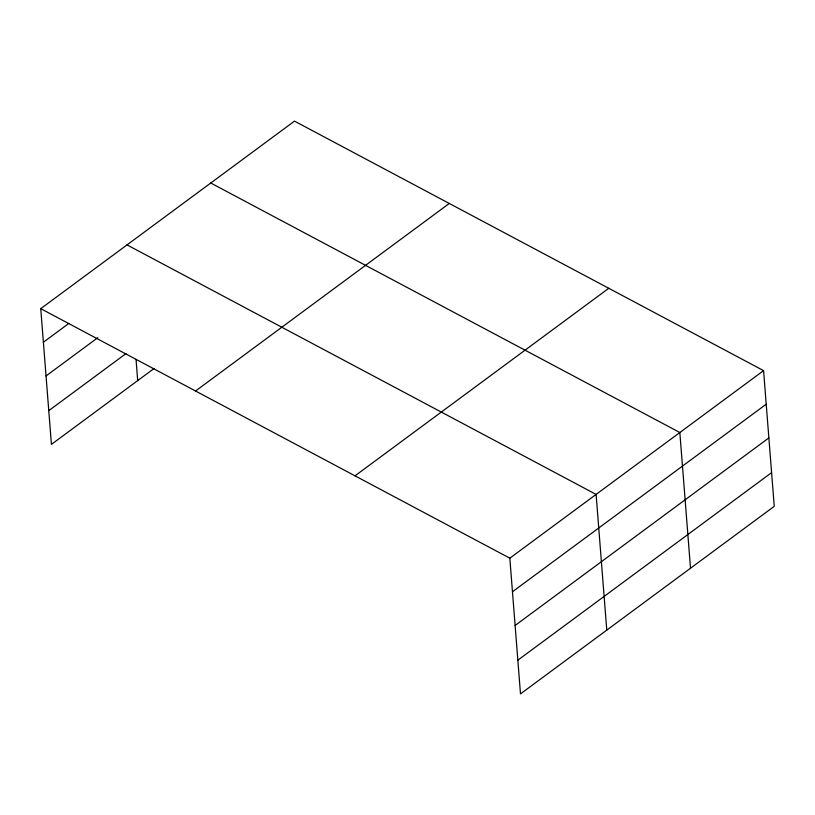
<?xml version="1.0" encoding="UTF-8"?>
<svg xmlns="http://www.w3.org/2000/svg" width="815" height="815" viewBox="0 0 815 815"><rect width="100%" height="100%" fill="white"/><g stroke="black" fill="none" stroke-linecap="round" stroke-linejoin="round"><path stroke-width="1.22" d="M40.75 308.661L294.5 121.119L763.573 370.631L774.25 506.339L520.5 693.881L509.823 558.183L40.75 308.661L51.426 444.369L154.045 368.523M43.389 342.239L68.766 323.484M46.048 375.939L97.81 337.685M48.778 410.668L125.918 353.649M195.549 391.006L449.289 203.455M355.024 475.838L608.774 288.296M509.823 558.183L763.573 370.631M512.462 591.761L766.212 404.209M515.121 625.462L768.861 437.91M517.851 660.181L771.601 472.639M210.759 183.008L679.832 432.521L690.509 568.228M127.028 244.897L596.101 494.41L606.778 630.117M136.034 359.384L137.704 380.605"/></g></svg>
